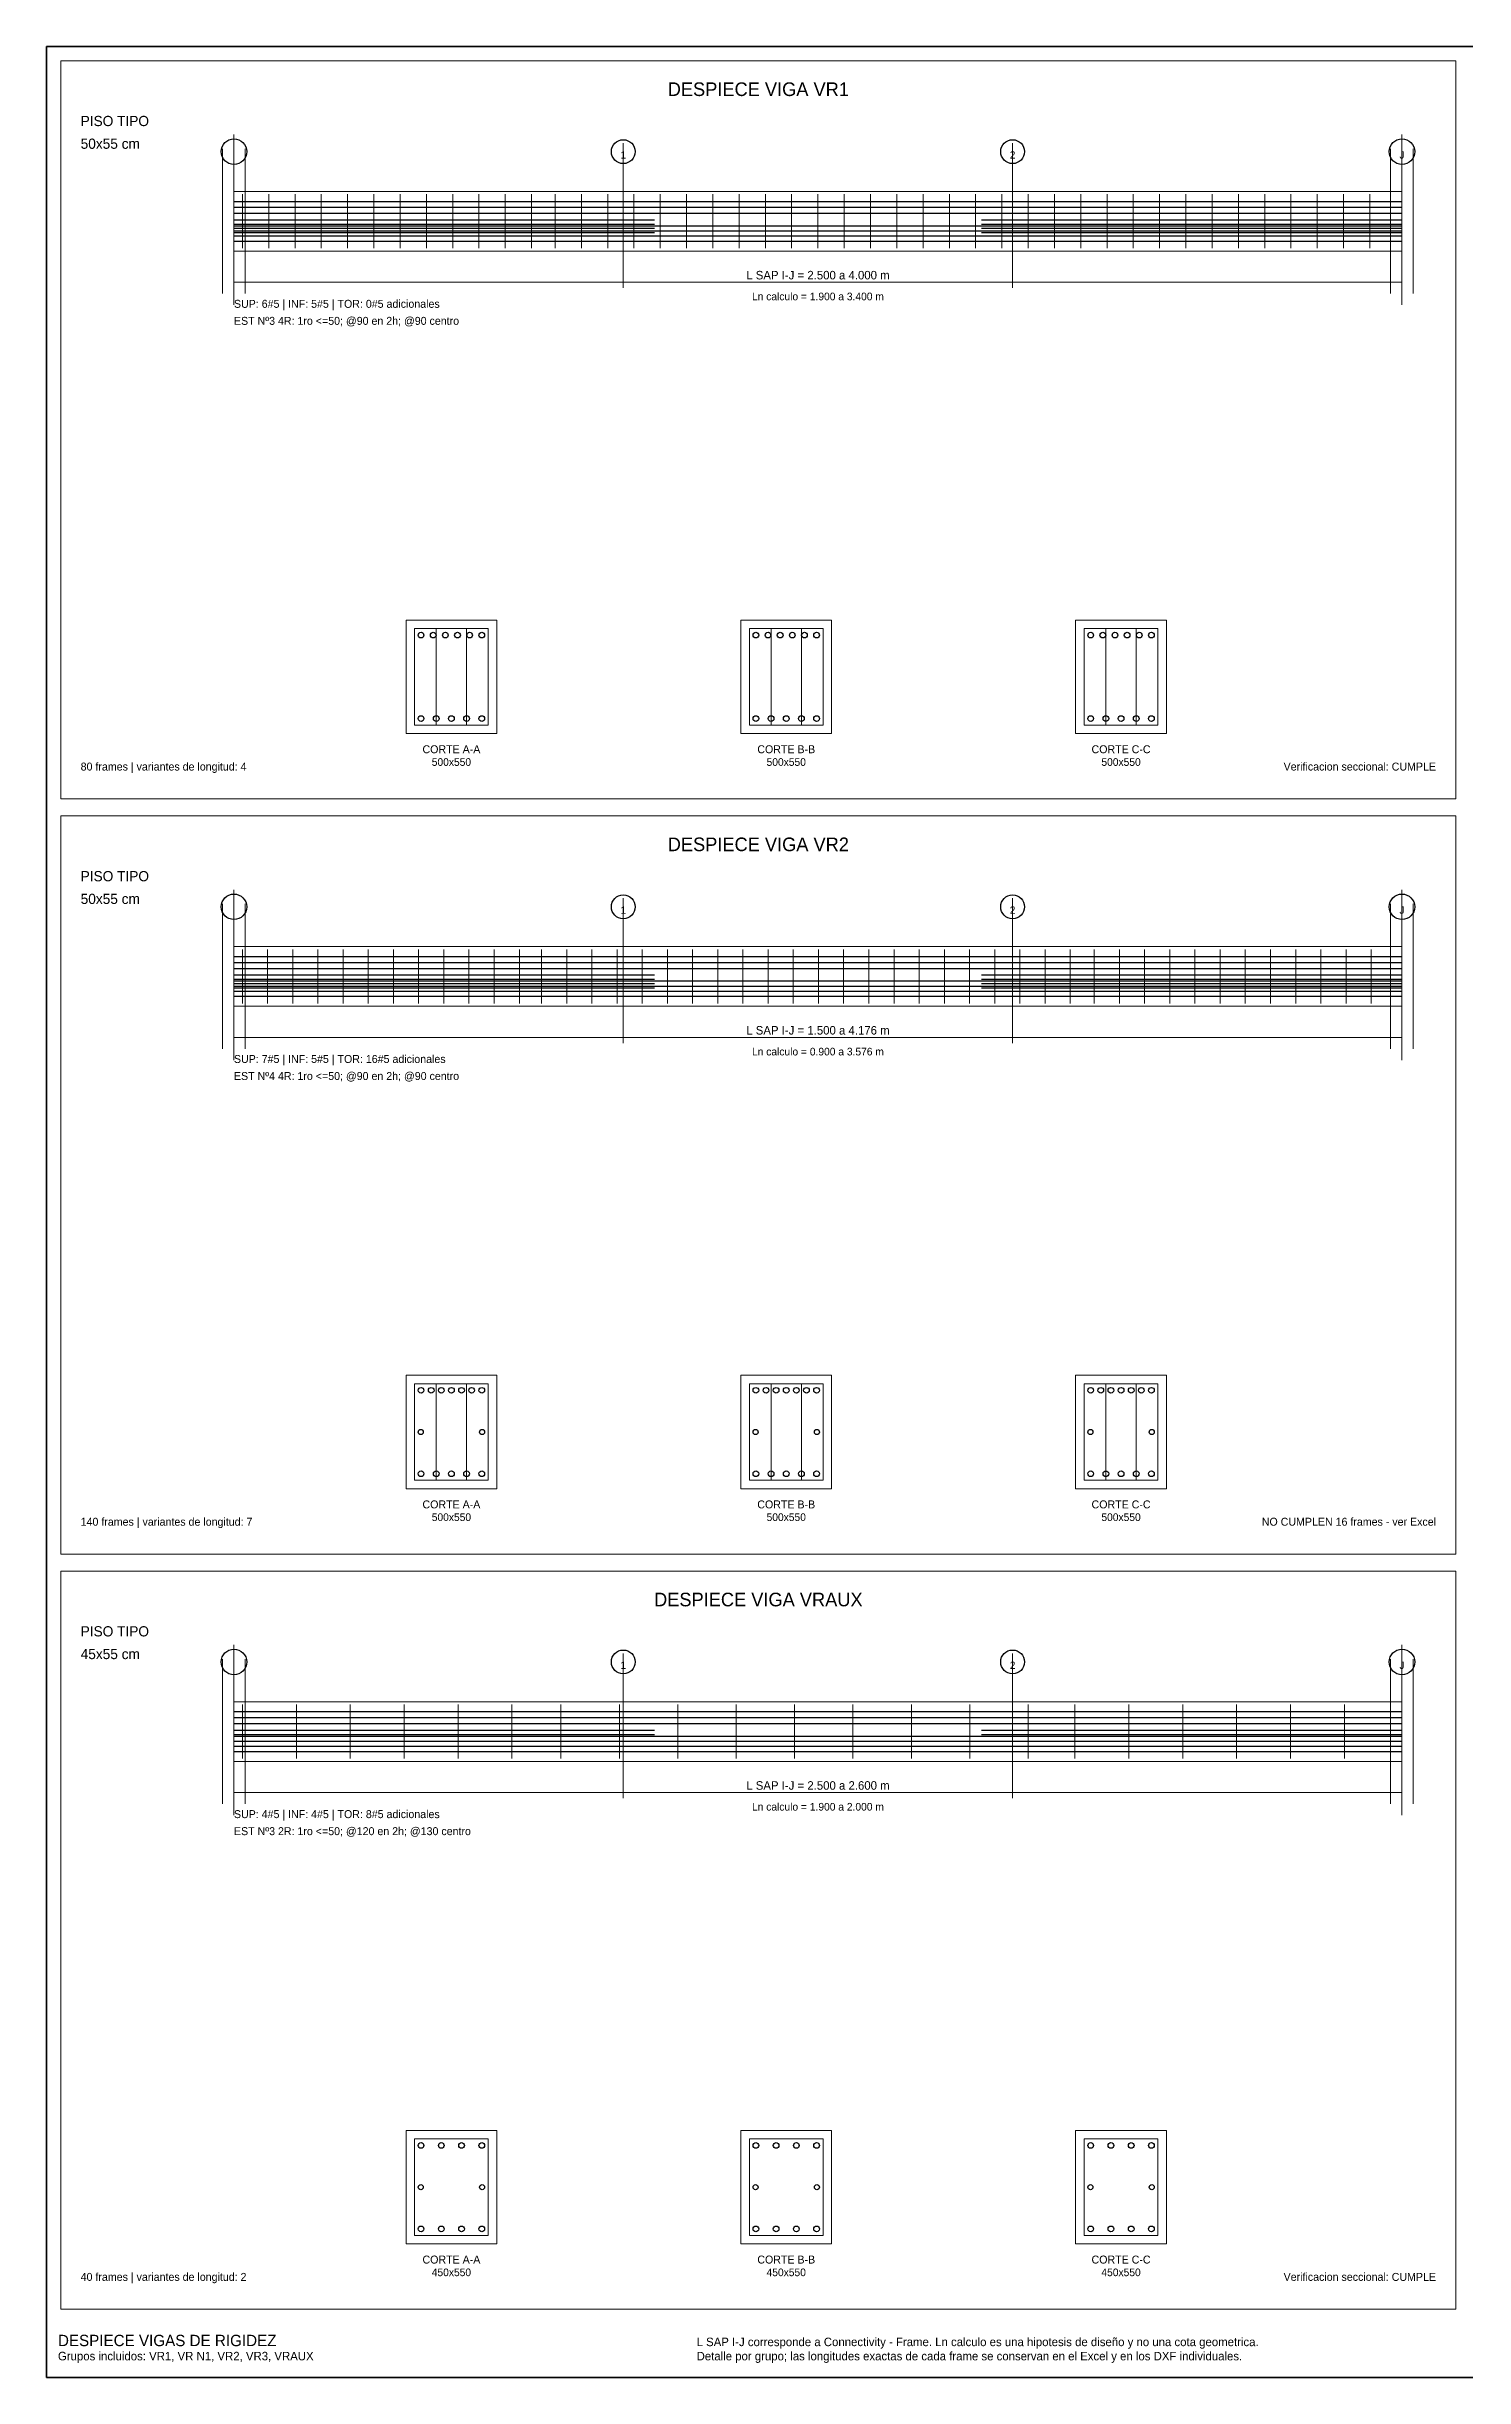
# Model space of a CAD drawing. Header units: millimetres. Extents: x 10 to 1179, y 10 to 831.
# Drawn here: x 10 to 510, y 10 to 831 of the extents above; entities that cross this region are included whole.
import ezdxf
from ezdxf.enums import TextEntityAlignment as Align

# ---------------------------------------------------------------- set-up
doc = ezdxf.new("R2010")
doc.units = ezdxf.units.MM
for name, color, linetype in [('ACERO_ADIC', 2, 'Continuous'), ('ACERO_INF', 1, 'Continuous'), ('ACERO_SUP', 5, 'Continuous'), ('ACERO_TOR', 30, 'Continuous'), ('ALERTA', 1, 'Continuous'), ('APOYOS', 4, 'Continuous'), ('CONTORNO', 7, 'Continuous'), ('CORTE', 7, 'Continuous'), ('COTAS', 3, 'Continuous'), ('EJES', 8, 'Continuous'), ('ESTRIBOS', 7, 'Continuous'), ('GUIA', 9, 'Continuous'), ('MARCO', 7, 'Continuous'), ('TEXTO', 7, 'Continuous'), ('TITULO', 6, 'Continuous')]:
    doc.layers.add(name, color=color, linetype=linetype)

msp = doc.modelspace()

# ---------------------------------------------------------------- linework, layer by layer
at = {"layer": 'ACERO_ADIC', "color": 2, "lineweight": 30}
for p, q in [((76, 770), (224.14, 770)), ((76, 768.5), (224.14, 768.5)), ((76, 767), (224.14, 767)), ((76, 765.5), (224.14, 765.5)), ((339.36, 770), (487.5, 770)), ((339.36, 768.5), (487.5, 768.5)), ((339.36, 767), (487.5, 767)), ((339.36, 765.5), (487.5, 765.5)), ((76, 504), (224.14, 504)), ((76, 502.5), (224.14, 502.5)), ((76, 501), (224.14, 501)), ((339.36, 504), (487.5, 504)), ((339.36, 502.5), (487.5, 502.5)), ((339.36, 501), (487.5, 501)), ((76, 499.5), (224.14, 499.5)), ((339.36, 499.5), (487.5, 499.5)), ((76, 238), (224.14, 238)), ((76, 236.5), (224.14, 236.5)), ((339.36, 238), (487.5, 238)), ((339.36, 236.5), (487.5, 236.5))]:
    msp.add_line(p, q, dxfattribs=at)
at = {"layer": 'ACERO_INF', "color": 1, "lineweight": 30}
for p, q in [((76, 767.9), (487.5, 767.9)), ((76, 766.1), (487.5, 766.1)), ((76, 764.3), (487.5, 764.3)), ((76, 762.5), (487.5, 762.5)), ((76, 501.9), (487.5, 501.9)), ((76, 500.1), (487.5, 500.1)), ((76, 498.3), (487.5, 498.3)), ((76, 496.5), (487.5, 496.5)), ((76, 235.9), (487.5, 235.9)), ((76, 234.1), (487.5, 234.1)), ((76, 232.3), (487.5, 232.3)), ((76, 230.5), (487.5, 230.5))]:
    msp.add_line(p, q, dxfattribs=at)
at = {"layer": 'ACERO_INF', "color": 1}
for centre in [(141.92, 594.3), (147.27, 594.3), (152.62, 594.3), (157.97, 594.3), (163.32, 594.3), (259.88, 594.3), (265.23, 594.3), (270.58, 594.3), (275.93, 594.3), (281.28, 594.3), (377.84, 594.3), (383.19, 594.3), (388.54, 594.3), (393.89, 594.3), (399.24, 594.3), (141.92, 328.3), (147.27, 328.3), (152.62, 328.3), (157.97, 328.3), (163.32, 328.3), (259.88, 328.3), (265.23, 328.3), (270.58, 328.3), (275.93, 328.3), (281.28, 328.3), (377.84, 328.3), (383.19, 328.3), (388.54, 328.3), (393.89, 328.3), (399.24, 328.3), (141.92, 62.3), (149.05, 62.3), (156.19, 62.3), (163.32, 62.3), (259.88, 62.3), (267.01, 62.3), (274.15, 62.3), (281.28, 62.3), (377.84, 62.3), (384.97, 62.3), (392.11, 62.3), (399.24, 62.3)]:
    msp.add_circle(centre, 1, dxfattribs=at)
at = {"layer": 'ACERO_SUP', "color": 5, "lineweight": 30}
for p, q in [((76, 776.5), (487.5, 776.5)), ((76, 774.4), (487.5, 774.4)), ((76, 772.3), (487.5, 772.3)), ((76, 510.5), (487.5, 510.5)), ((76, 508.4), (487.5, 508.4)), ((76, 506.3), (487.5, 506.3)), ((76, 244.5), (487.5, 244.5)), ((76, 242.4), (487.5, 242.4)), ((76, 240.3), (487.5, 240.3))]:
    msp.add_line(p, q, dxfattribs=at)
at = {"layer": 'ACERO_SUP', "color": 5}
for centre in [(141.92, 623.7), (146.2, 623.7), (150.48, 623.7), (154.76, 623.7), (159.04, 623.7), (163.32, 623.7), (259.88, 623.7), (264.16, 623.7), (268.44, 623.7), (272.72, 623.7), (277, 623.7), (281.28, 623.7), (377.84, 623.7), (382.12, 623.7), (386.4, 623.7), (390.68, 623.7), (394.96, 623.7), (399.24, 623.7), (141.92, 357.7), (145.49, 357.7), (149.05, 357.7), (152.62, 357.7), (156.19, 357.7), (159.75, 357.7), (163.32, 357.7), (259.88, 357.7), (263.45, 357.7), (267.01, 357.7), (270.58, 357.7), (274.15, 357.7), (277.71, 357.7), (281.28, 357.7), (377.84, 357.7), (381.41, 357.7), (384.97, 357.7), (388.54, 357.7), (392.11, 357.7), (395.67, 357.7), (399.24, 357.7), (141.92, 91.7), (149.05, 91.7), (156.19, 91.7), (163.32, 91.7), (259.88, 91.7), (267.01, 91.7), (274.15, 91.7), (281.28, 91.7), (377.84, 91.7), (384.97, 91.7), (392.11, 91.7), (399.24, 91.7)]:
    msp.add_circle(centre, 1, dxfattribs=at)
at = {"layer": 'ACERO_TOR', "color": 30}
for centre in [(141.82, 343), (163.42, 343), (259.78, 343), (281.38, 343), (377.74, 343), (399.34, 343), (141.82, 77), (163.42, 77), (259.78, 77), (281.38, 77), (377.74, 77), (399.34, 77)]:
    msp.add_circle(centre, 0.9, dxfattribs=at)
at = {"layer": 'APOYOS', "color": 4, "lineweight": 18}
for p, q in [((72, 744), (72, 795)), ((80, 744), (80, 795)), ((483.5, 744), (483.5, 795)), ((491.5, 744), (491.5, 795)), ((72, 478), (72, 529)), ((80, 478), (80, 529)), ((483.5, 478), (483.5, 529)), ((491.5, 478), (491.5, 529)), ((72, 212), (72, 263)), ((80, 212), (80, 263)), ((483.5, 212), (483.5, 263)), ((491.5, 212), (491.5, 263))]:
    msp.add_line(p, q, dxfattribs=at)
at = {"layer": 'CONTORNO', "color": 7, "lineweight": 18}
for points in [[(76, 759), (487.5, 759), (487.5, 780), (76, 780)], [(76, 493), (487.5, 493), (487.5, 514), (76, 514)], [(76, 227), (487.5, 227), (487.5, 248), (76, 248)]]:
    msp.add_lwpolyline(points, close=True, dxfattribs=at)
at = {"layer": 'CORTE', "color": 7, "lineweight": 20}
for points in [[(136.62, 589), (168.62, 589), (168.62, 629), (136.62, 629)], [(254.58, 589), (286.58, 589), (286.58, 629), (254.58, 629)], [(372.54, 589), (404.54, 589), (404.54, 629), (372.54, 629)], [(136.62, 323), (168.62, 323), (168.62, 363), (136.62, 363)], [(254.58, 323), (286.58, 323), (286.58, 363), (254.58, 363)], [(372.54, 323), (404.54, 323), (404.54, 363), (372.54, 363)], [(136.62, 57), (168.62, 57), (168.62, 97), (136.62, 97)], [(254.58, 57), (286.58, 57), (286.58, 97), (254.58, 97)], [(372.54, 57), (404.54, 57), (404.54, 97), (372.54, 97)]]:
    msp.add_lwpolyline(points, close=True, dxfattribs=at)
at = {"layer": 'COTAS', "color": 3, "lineweight": 18}
for p, q in [((76, 746), (76, 750)), ((76, 748), (487.5, 748)), ((487.5, 746), (487.5, 750)), ((76, 480), (76, 484)), ((76, 482), (487.5, 482)), ((487.5, 480), (487.5, 484)), ((76, 214), (76, 218)), ((76, 216), (487.5, 216)), ((487.5, 214), (487.5, 218))]:
    msp.add_line(p, q, dxfattribs=at)
at = {"layer": 'EJES', "color": 8, "lineweight": 9}
for p, q in [((76, 740), (76, 800)), ((213.17, 746), (213.17, 797)), ((350.33, 746), (350.33, 797)), ((487.5, 740), (487.5, 800)), ((76, 474), (76, 534)), ((487.5, 474), (487.5, 534)), ((213.17, 480), (213.17, 531)), ((350.33, 480), (350.33, 531)), ((76, 208), (76, 268)), ((213.17, 214), (213.17, 265)), ((350.33, 214), (350.33, 265)), ((487.5, 208), (487.5, 268))]:
    msp.add_line(p, q, dxfattribs=at)
at = {"layer": 'EJES', "color": 8}
for centre, radius in [((76, 794), 4.5), ((213.17, 794), 4.2), ((350.33, 794), 4.2), ((487.5, 794), 4.5), ((76, 528), 4.5), ((213.17, 528), 4.2), ((350.33, 528), 4.2), ((487.5, 528), 4.5), ((76, 262), 4.5), ((213.17, 262), 4.2), ((350.33, 262), 4.2), ((487.5, 262), 4.5)]:
    msp.add_circle(centre, radius, dxfattribs=at)
at = {"layer": 'ESTRIBOS', "color": 7, "lineweight": 9}
for p, q in [((79, 760), (79, 779)), ((88.26, 760), (88.26, 779)), ((97.52, 760), (97.52, 779)), ((106.78, 760), (106.78, 779)), ((116.03, 760), (116.03, 779)), ((125.29, 760), (125.29, 779)), ((134.55, 760), (134.55, 779)), ((143.81, 760), (143.81, 779)), ((153.07, 760), (153.07, 779)), ((162.33, 760), (162.33, 779)), ((171.59, 760), (171.59, 779)), ((180.85, 760), (180.85, 779)), ((189.16, 760), (189.16, 779)), ((198.42, 760), (198.42, 779)), ((207.68, 760), (207.68, 779)), ((216.94, 760), (216.94, 779)), ((226.2, 760), (226.2, 779)), ((235.46, 760), (235.46, 779)), ((244.71, 760), (244.71, 779)), ((253.97, 760), (253.97, 779)), ((263.23, 760), (263.23, 779)), ((272.49, 760), (272.49, 779)), ((281.75, 760), (281.75, 779)), ((291.01, 760), (291.01, 779)), ((300.27, 760), (300.27, 779)), ((309.53, 760), (309.53, 779)), ((318.79, 760), (318.79, 779)), ((328.04, 760), (328.04, 779)), ((337.3, 760), (337.3, 779)), ((346.56, 760), (346.56, 779)), ((355.82, 760), (355.82, 779)), ((365.08, 760), (365.08, 779)), ((374.34, 760), (374.34, 779)), ((383.6, 760), (383.6, 779)), ((392.86, 760), (392.86, 779)), ((402.11, 760), (402.11, 779)), ((411.37, 760), (411.37, 779)), ((420.63, 760), (420.63, 779)), ((429.89, 760), (429.89, 779)), ((439.15, 760), (439.15, 779)), ((448.41, 760), (448.41, 779)), ((457.67, 760), (457.67, 779)), ((466.93, 760), (466.93, 779)), ((476.18, 760), (476.18, 779)), ((79, 494), (79, 513)), ((87.87, 494), (87.87, 513)), ((96.74, 494), (96.74, 513)), ((105.6, 494), (105.6, 513)), ((114.47, 494), (114.47, 513)), ((123.34, 494), (123.34, 513)), ((132.21, 494), (132.21, 513)), ((141.08, 494), (141.08, 513)), ((149.95, 494), (149.95, 513)), ((158.81, 494), (158.81, 513)), ((167.68, 494), (167.68, 513)), ((176.55, 494), (176.55, 513)), ((184.39, 494), (184.39, 513)), ((193.26, 494), (193.26, 513)), ((202.13, 494), (202.13, 513)), ((210.99, 494), (210.99, 513)), ((219.86, 494), (219.86, 513)), ((228.73, 494), (228.73, 513)), ((237.6, 494), (237.6, 513)), ((246.47, 494), (246.47, 513)), ((255.34, 494), (255.34, 513)), ((264.2, 494), (264.2, 513)), ((273.07, 494), (273.07, 513)), ((281.94, 494), (281.94, 513)), ((290.81, 494), (290.81, 513)), ((299.68, 494), (299.68, 513)), ((308.55, 494), (308.55, 513)), ((317.41, 494), (317.41, 513)), ((326.28, 494), (326.28, 513)), ((335.15, 494), (335.15, 513)), ((344.02, 494), (344.02, 513)), ((352.89, 494), (352.89, 513)), ((361.76, 494), (361.76, 513)), ((370.62, 494), (370.62, 513)), ((379.11, 494), (379.11, 513)), ((387.98, 494), (387.98, 513)), ((396.85, 494), (396.85, 513)), ((405.71, 494), (405.71, 513)), ((414.58, 494), (414.58, 513)), ((423.45, 494), (423.45, 513)), ((432.32, 494), (432.32, 513)), ((441.19, 494), (441.19, 513)), ((450.06, 494), (450.06, 513)), ((458.92, 494), (458.92, 513)), ((467.79, 494), (467.79, 513)), ((476.66, 494), (476.66, 513)), ((79, 228), (79, 247)), ((97.99, 228), (97.99, 247)), ((116.98, 228), (116.98, 247)), ((135.98, 228), (135.98, 247)), ((154.97, 228), (154.97, 247)), ((173.96, 228), (173.96, 247)), ((191.22, 228), (191.22, 247)), ((211.8, 228), (211.8, 247)), ((232.37, 228), (232.37, 247)), ((252.94, 228), (252.94, 247)), ((273.52, 228), (273.52, 247)), ((294.09, 228), (294.09, 247)), ((314.67, 228), (314.67, 247)), ((335.24, 228), (335.24, 247)), ((355.82, 228), (355.82, 247)), ((372.28, 228), (372.28, 247)), ((391.27, 228), (391.27, 247)), ((410.26, 228), (410.26, 247)), ((429.26, 228), (429.26, 247)), ((448.25, 228), (448.25, 247)), ((467.24, 228), (467.24, 247))]:
    msp.add_line(p, q, dxfattribs=at)
at = {"layer": 'ESTRIBOS', "color": 7, "lineweight": 18}
for p, q in [((147.29, 592), (147.29, 626)), ((157.95, 592), (157.95, 626)), ((265.25, 592), (265.25, 626)), ((275.91, 592), (275.91, 626)), ((383.21, 592), (383.21, 626)), ((393.87, 592), (393.87, 626)), ((147.29, 326), (147.29, 360)), ((157.95, 326), (157.95, 360)), ((265.25, 326), (265.25, 360)), ((275.91, 326), (275.91, 360)), ((383.21, 326), (383.21, 360)), ((393.87, 326), (393.87, 360))]:
    msp.add_line(p, q, dxfattribs=at)
for points in [[(139.62, 592), (165.62, 592), (165.62, 626), (139.62, 626)], [(257.58, 592), (283.58, 592), (283.58, 626), (257.58, 626)], [(375.54, 592), (401.54, 592), (401.54, 626), (375.54, 626)], [(139.62, 326), (165.62, 326), (165.62, 360), (139.62, 360)], [(257.58, 326), (283.58, 326), (283.58, 360), (257.58, 360)], [(375.54, 326), (401.54, 326), (401.54, 360), (375.54, 360)], [(139.62, 60), (165.62, 60), (165.62, 94), (139.62, 94)], [(257.58, 60), (283.58, 60), (283.58, 94), (257.58, 94)], [(375.54, 60), (401.54, 60), (401.54, 94), (375.54, 94)]]:
    msp.add_lwpolyline(points, close=True, dxfattribs=at)
at = {"layer": 'GUIA', "color": 9, "lineweight": 9}
for points in [[(15, 566), (506.5, 566), (506.5, 826), (15, 826)], [(15, 300), (506.5, 300), (506.5, 560), (15, 560)], [(15, 34), (506.5, 34), (506.5, 294), (15, 294)]]:
    msp.add_lwpolyline(points, close=True, dxfattribs=at)
at = {"layer": 'MARCO', "color": 7, "lineweight": 35}
msp.add_lwpolyline([(10, 10), (1179, 10), (1179, 831), (10, 831)], close=True, dxfattribs=at)

# ---------------------------------------------------------------- texts
at = {"layer": 'ALERTA', "color": 1}
msp.add_text('NO CUMPLEN 16 frames - ver Excel', height=2.8, dxfattribs=at).set_placement((499.5, 310), align=Align.RIGHT)
at = {"layer": 'COTAS', "color": 3}
for s, p in [('L SAP I-J = 2.500 a 4.000 m', (281.75, 750.5)), ('L SAP I-J = 1.500 a 4.176 m', (281.75, 484.5)), ('L SAP I-J = 2.500 a 2.600 m', (281.75, 218.5))]:
    msp.add_text(s, height=3, dxfattribs=at).set_placement(p, align=Align.MIDDLE_CENTER)
at = {"layer": 'EJES', "color": 8}
for s, p in [('I', (76, 792.85)), ('1', (213.17, 792.85)), ('2', (350.33, 792.85)), ('J', (487.5, 792.85)), ('I', (76, 526.85)), ('1', (213.17, 526.85)), ('2', (350.33, 526.85)), ('J', (487.5, 526.85)), ('I', (76, 260.85)), ('1', (213.17, 260.85)), ('2', (350.33, 260.85)), ('J', (487.5, 260.85))]:
    msp.add_text(s, height=2.6, dxfattribs=at).set_placement(p, align=Align.MIDDLE_CENTER)
at = {"layer": 'TEXTO', "color": 7}
for s, height, p in [('SUP: 6#5 | INF: 5#5 | TOR: 0#5 adicionales', 2.8, (76, 739)), ('EST Nº3 4R: 1ro <=50; @90 en 2h; @90 centro', 2.8, (76, 733)), ('80 frames | variantes de longitud: 4', 2.8, (22, 576)), ('SUP: 7#5 | INF: 5#5 | TOR: 16#5 adicionales', 2.8, (76, 473)), ('EST Nº4 4R: 1ro <=50; @90 en 2h; @90 centro', 2.8, (76, 467)), ('140 frames | variantes de longitud: 7', 2.8, (22, 310)), ('SUP: 4#5 | INF: 4#5 | TOR: 8#5 adicionales', 2.8, (76, 207)), ('EST Nº3 2R: 1ro <=50; @120 en 2h; @130 centro', 2.8, (76, 201)), ('40 frames | variantes de longitud: 2', 2.8, (22, 44)), ('Grupos incluidos: VR1, VR N1, VR2, VR3, VRAUX', 3, (14, 16)), ('L SAP I-J corresponde a Connectivity - Frame. Ln calculo es una hipotesis de diseño y no una cota geometrica.', 3, (239, 21)), ('Detalle por grupo; las longitudes exactas de cada frame se conservan en el Excel y en los DXF individuales.', 3, (239, 16))]:
    msp.add_text(s, height=height, dxfattribs=at).set_placement(p)
for s, height, p in [('Ln calculo = 1.900 a 3.400 m', 2.7, (281.75, 743)), ('CORTE A-A', 2.8, (152.62, 583.5)), ('CORTE B-B', 2.8, (270.58, 583.5)), ('CORTE C-C', 2.8, (388.54, 583.5)), ('500x550', 2.7, (152.62, 579)), ('500x550', 2.7, (270.58, 579)), ('500x550', 2.7, (388.54, 579)), ('Ln calculo = 0.900 a 3.576 m', 2.7, (281.75, 477)), ('CORTE A-A', 2.8, (152.62, 317.5)), ('500x550', 2.7, (152.62, 313)), ('CORTE B-B', 2.8, (270.58, 317.5)), ('500x550', 2.7, (270.58, 313)), ('CORTE C-C', 2.8, (388.54, 317.5)), ('500x550', 2.7, (388.54, 313)), ('Ln calculo = 1.900 a 2.000 m', 2.7, (281.75, 211)), ('CORTE A-A', 2.8, (152.62, 51.5)), ('CORTE B-B', 2.8, (270.58, 51.5)), ('CORTE C-C', 2.8, (388.54, 51.5)), ('450x550', 2.7, (152.62, 47)), ('450x550', 2.7, (270.58, 47)), ('450x550', 2.7, (388.54, 47))]:
    msp.add_text(s, height=height, dxfattribs=at).set_placement(p, align=Align.MIDDLE_CENTER)
at = {"layer": 'TEXTO', "color": 3}
for p in [(499.5, 576), (499.5, 44)]:
    msp.add_text('Verificacion seccional: CUMPLE', height=2.8, dxfattribs=at).set_placement(p, align=Align.RIGHT)
at = {"layer": 'TITULO', "color": 6}
for s, p in [('DESPIECE VIGA VR1', (260.75, 816)), ('DESPIECE VIGA VR2', (260.75, 550)), ('DESPIECE VIGA VRAUX', (260.75, 284))]:
    msp.add_text(s, height=4.8, dxfattribs=at).set_placement(p, align=Align.MIDDLE_CENTER)
for s, height, p in [('PISO TIPO', 3.6, (22, 803)), ('50x55 cm', 3.6, (22, 795)), ('PISO TIPO', 3.6, (22, 537)), ('50x55 cm', 3.6, (22, 529)), ('PISO TIPO', 3.6, (22, 271)), ('45x55 cm', 3.6, (22, 263)), ('DESPIECE VIGAS DE RIGIDEZ', 4, (14, 21))]:
    msp.add_text(s, height=height, dxfattribs=at).set_placement(p)

doc.saveas('drawing.dxf')
